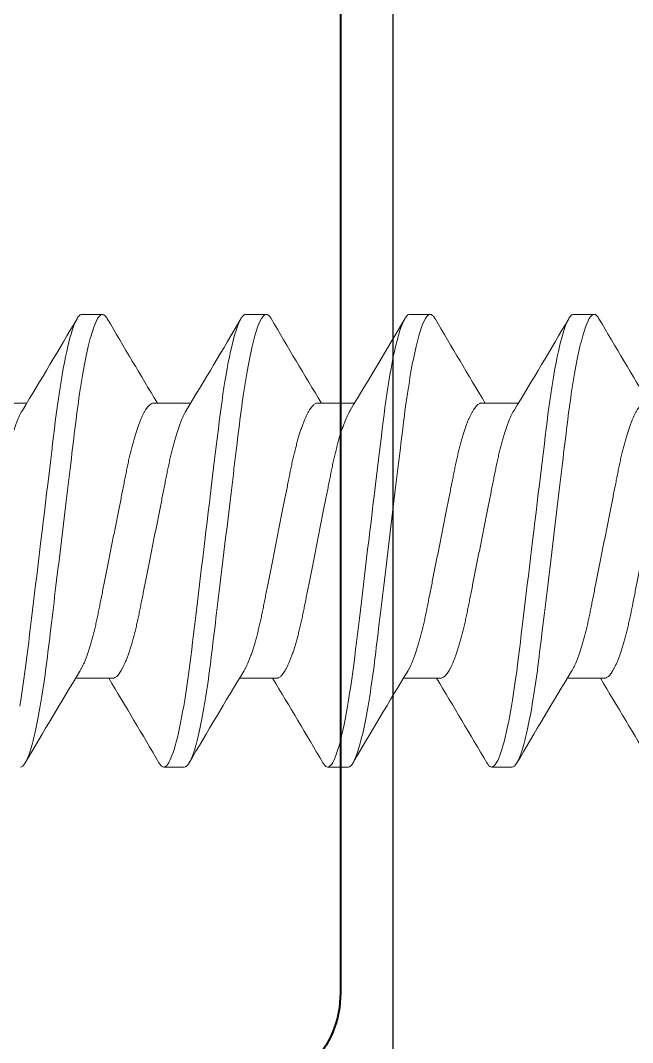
# Model space of a CAD drawing. Extents: x -26 to 91, y -47 to 75.
# Drawn here: x 10.0629 to 10.2496, y 54.1053 to 54.4169 of the extents above; entities that cross this region are included whole.
import ezdxf

# ---------------------------------------------------------------- set-up
doc = ezdxf.new("R2010")
doc.units = 0
doc.header["$MEASUREMENT"] = 0
doc.layers.get('0').update_dxf_attribs({"linetype": 'CONTINUOUS'})
for name, color, linetype in [('Ballons', 7, 'CONTINUOUS'), ('DIM', 7, 'CONTINUOUS'), ('FRAME', 1, 'CONTINUOUS')]:
    doc.layers.add(name, color=color, linetype=linetype)

# ---------------------------------------------------------------- blocks, each defined once
blk = doc.blocks.new('no 6 500')
at = {"color": 7, "linetype": 'Continuous', "lineweight": 15}
for p, q in [((56.63842, 21.47031), (56.63217, 21.47031)), ((56.68842, 21.47031), (56.68217, 21.47031)), ((56.73842, 21.47031), (56.73217, 21.47031)), ((56.61655, 21.44325), (56.60524, 21.44325)), ((56.66655, 21.44325), (56.65524, 21.44325)), ((56.71655, 21.44325), (56.70524, 21.44325)), ((56.76655, 21.44325), (56.75524, 21.44325)), ((56.57905, 21.35937), (56.59036, 21.35937)), ((56.62905, 21.35937), (56.64036, 21.35937)), ((56.67905, 21.35937), (56.69036, 21.35937)), ((56.72905, 21.35937), (56.74036, 21.35937)), ((56.60717, 21.33231), (56.61342, 21.33231)), ((56.65717, 21.33231), (56.66342, 21.33231)), ((56.70717, 21.33231), (56.71342, 21.33231)), ((56.75717, 21.33231), (56.76342, 21.33231))]:
    blk.add_line(p, q, dxfattribs=at)
at = {"color": 7, "linetype": 'Continuous', "lineweight": 15, "flags": 128}
for points in [[(56.58823, 21.45172), (56.58854, 21.44988), (56.58886, 21.44782), (56.58919, 21.4457), (56.5895, 21.44352), (56.58981, 21.44128), (56.59011, 21.43901), (56.5904, 21.43669), (56.59067, 21.43447), (56.59095, 21.43219), (56.59123, 21.42985), (56.59152, 21.42744), (56.59182, 21.42498), (56.59212, 21.42246), (56.59243, 21.4199), (56.59274, 21.4173), (56.59306, 21.41465), (56.59339, 21.41198), (56.59371, 21.40934), (56.59403, 21.40667), (56.59435, 21.40399), (56.59467, 21.40131), (56.59502, 21.39841), (56.59537, 21.39552), (56.59572, 21.39265), (56.59607, 21.3898), (56.59641, 21.38697), (56.59674, 21.38419), (56.59706, 21.3816), (56.59736, 21.37906), (56.59766, 21.37657), (56.59796, 21.37413), (56.59825, 21.37175), (56.59853, 21.36943), (56.5988, 21.36717), (56.59907, 21.36497), (56.59934, 21.36281), (56.59963, 21.36067), (56.59992, 21.35862), (56.60021, 21.35661), (56.60051, 21.35465), (56.60081, 21.35274), (56.60115, 21.35076), (56.60149, 21.34885), (56.60183, 21.34702), (56.60218, 21.34529), (56.60253, 21.34365), (56.60288, 21.34211), (56.60321, 21.34075), (56.60354, 21.33949), (56.60386, 21.33833), (56.60419, 21.33726), (56.60451, 21.3363), (56.60483, 21.33545), (56.60515, 21.33469), (56.60546, 21.33405), (56.60577, 21.3335), (56.60607, 21.33306), (56.60635, 21.33273), (56.60664, 21.3325), (56.60691, 21.33236), (56.60717, 21.33231), (56.60717, 21.33231)], [(56.63069, 21.46899), (56.63077, 21.46912), (56.63107, 21.46956), (56.63135, 21.46989), (56.63164, 21.47013), (56.63191, 21.47026), (56.63217, 21.47031), (56.63246, 21.47026), (56.63276, 21.47009), (56.63306, 21.46982), (56.63338, 21.46943), (56.6337, 21.46893), (56.63402, 21.46831), (56.63434, 21.46761), (56.63465, 21.46681), (56.63498, 21.46591), (56.6353, 21.46491), (56.63563, 21.4638), (56.63596, 21.46259), (56.63629, 21.46129), (56.63662, 21.45989), (56.63695, 21.4584), (56.63727, 21.45683), (56.63759, 21.4552), (56.63791, 21.45349), (56.63823, 21.45172), (56.63854, 21.44988), (56.63886, 21.44782), (56.63919, 21.4457), (56.6395, 21.44352), (56.63981, 21.44128), (56.64011, 21.43901), (56.6404, 21.43669), (56.64067, 21.43447), (56.64095, 21.43219), (56.64123, 21.42985), (56.64152, 21.42744), (56.64182, 21.42498), (56.64212, 21.42246), (56.64243, 21.4199), (56.64274, 21.4173), (56.64306, 21.41465), (56.64339, 21.41198), (56.64371, 21.40934), (56.64403, 21.40667), (56.64435, 21.40399), (56.64467, 21.40131), (56.64502, 21.39841), (56.64537, 21.39552), (56.64572, 21.39265), (56.64607, 21.3898), (56.64641, 21.38697), (56.64674, 21.38419), (56.64706, 21.3816), (56.64736, 21.37906), (56.64766, 21.37657), (56.64796, 21.37413), (56.64825, 21.37175), (56.64853, 21.36943), (56.6488, 21.36717), (56.64907, 21.36497), (56.64934, 21.36281), (56.64963, 21.36067), (56.64992, 21.35862), (56.65021, 21.35661), (56.65051, 21.35465), (56.65081, 21.35274), (56.65115, 21.35076), (56.65149, 21.34885), (56.65183, 21.34702), (56.65218, 21.34529), (56.65253, 21.34365), (56.65288, 21.34211), (56.65321, 21.34075), (56.65354, 21.33949), (56.65386, 21.33833), (56.65419, 21.33726), (56.65451, 21.3363), (56.65483, 21.33545), (56.65515, 21.33469), (56.65546, 21.33405), (56.65577, 21.3335), (56.65607, 21.33306), (56.65635, 21.33273), (56.65664, 21.3325), (56.65691, 21.33236), (56.65717, 21.33231), (56.65717, 21.33231)], [(56.68069, 21.46899), (56.68077, 21.46912), (56.68107, 21.46956), (56.68135, 21.46989), (56.68164, 21.47013), (56.68191, 21.47026), (56.68217, 21.47031), (56.68246, 21.47026), (56.68276, 21.47009), (56.68306, 21.46982), (56.68338, 21.46943), (56.6837, 21.46893), (56.68402, 21.46831), (56.68434, 21.46761), (56.68465, 21.46681), (56.68498, 21.46591), (56.6853, 21.46491), (56.68563, 21.4638), (56.68596, 21.46259), (56.68629, 21.46129), (56.68662, 21.45989), (56.68695, 21.4584), (56.68727, 21.45683), (56.68759, 21.4552), (56.68791, 21.45349), (56.68823, 21.45172), (56.68854, 21.44988), (56.68886, 21.44782), (56.68919, 21.4457), (56.6895, 21.44352), (56.68981, 21.44128), (56.69011, 21.43901), (56.6904, 21.43669), (56.69067, 21.43447), (56.69095, 21.43219), (56.69123, 21.42985), (56.69152, 21.42744), (56.69182, 21.42498), (56.69212, 21.42246), (56.69243, 21.4199), (56.69274, 21.4173), (56.69306, 21.41465), (56.69339, 21.41198), (56.69371, 21.40934), (56.69403, 21.40667), (56.69435, 21.40399), (56.69467, 21.40131), (56.69502, 21.39841), (56.69537, 21.39552), (56.69572, 21.39265), (56.69607, 21.3898), (56.69641, 21.38697), (56.69674, 21.38419), (56.69706, 21.3816), (56.69736, 21.37906), (56.69766, 21.37657), (56.69796, 21.37413), (56.69825, 21.37175), (56.69853, 21.36943), (56.6988, 21.36717), (56.69907, 21.36497), (56.69934, 21.36281), (56.69963, 21.36067), (56.69992, 21.35862), (56.70021, 21.35661), (56.70051, 21.35465), (56.70081, 21.35274), (56.70115, 21.35076), (56.70149, 21.34885), (56.70183, 21.34702), (56.70218, 21.34529), (56.70253, 21.34365), (56.70288, 21.34211), (56.70321, 21.34075), (56.70354, 21.33949), (56.70386, 21.33833), (56.70419, 21.33726), (56.70451, 21.3363), (56.70483, 21.33545), (56.70515, 21.33469), (56.70546, 21.33405), (56.70577, 21.3335), (56.70607, 21.33306), (56.70635, 21.33273), (56.70664, 21.3325), (56.70691, 21.33236), (56.70717, 21.33231), (56.70717, 21.33231)], [(56.73069, 21.46899), (56.73077, 21.46912), (56.73107, 21.46956), (56.73135, 21.46989), (56.73164, 21.47013), (56.73191, 21.47026), (56.73217, 21.47031), (56.73246, 21.47026), (56.73276, 21.47009), (56.73306, 21.46982), (56.73338, 21.46943), (56.7337, 21.46893), (56.73402, 21.46831), (56.73434, 21.46761), (56.73465, 21.46681), (56.73498, 21.46591), (56.7353, 21.46491), (56.73563, 21.4638), (56.73596, 21.46259), (56.73629, 21.46129), (56.73662, 21.45989), (56.73695, 21.4584), (56.73727, 21.45683), (56.73759, 21.4552), (56.73791, 21.45349), (56.73823, 21.45172), (56.73854, 21.44988), (56.73886, 21.44782), (56.73919, 21.4457), (56.7395, 21.44352), (56.73981, 21.44128), (56.74011, 21.43901), (56.7404, 21.43669), (56.74067, 21.43447), (56.74095, 21.43219), (56.74123, 21.42985), (56.74152, 21.42744), (56.74182, 21.42498), (56.74212, 21.42246), (56.74243, 21.4199), (56.74274, 21.4173), (56.74306, 21.41465), (56.74339, 21.41198), (56.74371, 21.40934), (56.74403, 21.40667), (56.74435, 21.40399), (56.74467, 21.40131), (56.74502, 21.39841), (56.74537, 21.39552), (56.74572, 21.39265), (56.74607, 21.3898), (56.74641, 21.38697), (56.74674, 21.38419), (56.74706, 21.3816), (56.74736, 21.37906), (56.74766, 21.37657), (56.74796, 21.37413), (56.74825, 21.37175), (56.74853, 21.36943), (56.7488, 21.36717), (56.74907, 21.36497), (56.74934, 21.36281), (56.74963, 21.36067), (56.74992, 21.35862), (56.75021, 21.35661), (56.75051, 21.35465), (56.75081, 21.35274), (56.75115, 21.35076), (56.75149, 21.34885), (56.75183, 21.34702), (56.75218, 21.34529), (56.75253, 21.34365), (56.75288, 21.34211), (56.75321, 21.34075), (56.75354, 21.33949), (56.75386, 21.33833), (56.75419, 21.33726), (56.75451, 21.3363), (56.75483, 21.33545), (56.75515, 21.33469), (56.75546, 21.33405), (56.75577, 21.3335), (56.75607, 21.33306), (56.75635, 21.33273), (56.75664, 21.3325), (56.75691, 21.33236), (56.75717, 21.33231), (56.75717, 21.33231)]]:
    blk.add_lwpolyline(points, dxfattribs=at)
at = {"color": 7, "linetype": 'Continuous', "lineweight": 15}
for centre, radius, start, end in [((58.53687, 22.61125), 2.2573, 210.39938, 211.22542), ((54.59127, 22.66592), 2.36471, 328.86553, 329.59164), ((58.58684, 22.61123), 2.25726, 210.39936, 211.22541), ((54.64127, 22.66592), 2.36471, 328.86553, 329.59164), ((58.63673, 22.61116), 2.25714, 210.39936, 211.22546), ((54.69127, 22.66592), 2.36471, 328.86553, 329.59164), ((58.6869, 22.61127), 2.25734, 210.3994, 211.22543), ((54.74111, 22.66602), 2.36491, 328.86559, 329.59164), ((54.6587, 20.19136), 2.25734, 30.39929, 31.22542), ((58.65466, 20.13651), 2.3651, 148.86556, 149.59166), ((54.70892, 20.19149), 2.25708, 30.39925, 31.22547), ((58.70425, 20.13675), 2.36462, 148.86552, 149.59176), ((54.75848, 20.19123), 2.25759, 30.39934, 31.22538), ((58.75425, 20.13675), 2.36462, 148.86552, 149.59176), ((54.80848, 20.19123), 2.25759, 30.39934, 31.22538), ((58.80367, 20.1371), 2.36394, 148.86541, 149.59186)]:
    blk.add_arc(centre, radius, start, end, dxfattribs=at)
for points, knots in [([(56.58842, 21.47031), (56.58933, 21.47031), (56.59038, 21.46863), (56.59258, 21.46164), (56.59373, 21.45633), (56.59531, 21.44665), (56.59582, 21.44315), (56.59677, 21.43586), (56.59721, 21.43206), (56.5987, 21.41977), (56.59981, 21.41055), (56.60204, 21.39207), (56.60315, 21.38285), (56.60464, 21.37056), (56.60508, 21.36677), (56.60603, 21.35947), (56.60654, 21.35597), (56.60812, 21.34629), (56.60927, 21.34098), (56.61147, 21.33399), (56.61252, 21.33231), (56.61342, 21.33231)], [0, 0, 0, 0, 0.125, 0.125, 0.25, 0.25, 0.3125, 0.3125, 0.375, 0.375, 0.5, 0.5, 0.625, 0.625, 0.6875, 0.6875, 0.75, 0.75, 0.875, 0.875, 1, 1, 1, 1]), ([(56.63842, 21.47031), (56.63933, 21.47031), (56.64038, 21.46863), (56.64258, 21.46164), (56.64373, 21.45633), (56.64531, 21.44665), (56.64582, 21.44315), (56.64677, 21.43586), (56.64721, 21.43206), (56.6487, 21.41977), (56.64981, 21.41055), (56.65204, 21.39207), (56.65315, 21.38285), (56.65464, 21.37056), (56.65508, 21.36677), (56.65603, 21.35947), (56.65654, 21.35597), (56.65812, 21.34629), (56.65927, 21.34098), (56.66147, 21.33399), (56.66252, 21.33231), (56.66342, 21.33231)], [0, 0, 0, 0, 0.125, 0.125, 0.25, 0.25, 0.3125, 0.3125, 0.375, 0.375, 0.5, 0.5, 0.625, 0.625, 0.6875, 0.6875, 0.75, 0.75, 0.875, 0.875, 1, 1, 1, 1]), ([(56.68842, 21.47031), (56.68933, 21.47031), (56.69038, 21.46863), (56.69258, 21.46164), (56.69373, 21.45633), (56.69531, 21.44665), (56.69582, 21.44315), (56.69677, 21.43586), (56.69721, 21.43206), (56.6987, 21.41977), (56.69981, 21.41055), (56.70204, 21.39207), (56.70315, 21.38285), (56.70464, 21.37056), (56.70508, 21.36677), (56.70603, 21.35947), (56.70654, 21.35597), (56.70812, 21.34629), (56.70927, 21.34098), (56.71147, 21.33399), (56.71252, 21.33231), (56.71342, 21.33231)], [0, 0, 0, 0, 0.125, 0.125, 0.25, 0.25, 0.3125, 0.3125, 0.375, 0.375, 0.5, 0.5, 0.625, 0.625, 0.6875, 0.6875, 0.75, 0.75, 0.875, 0.875, 1, 1, 1, 1]), ([(56.73842, 21.47031), (56.73933, 21.47031), (56.74038, 21.46863), (56.74258, 21.46164), (56.74373, 21.45633), (56.74531, 21.44665), (56.74582, 21.44315), (56.74677, 21.43586), (56.74721, 21.43206), (56.7487, 21.41977), (56.74981, 21.41055), (56.75204, 21.39207), (56.75315, 21.38285), (56.75464, 21.37056), (56.75508, 21.36677), (56.75603, 21.35947), (56.75654, 21.35597), (56.75812, 21.34629), (56.75927, 21.34098), (56.76147, 21.33399), (56.76252, 21.33231), (56.76342, 21.33231)], [0, 0, 0, 0, 0.125, 0.125, 0.25, 0.25, 0.3125, 0.3125, 0.375, 0.375, 0.5, 0.5, 0.625, 0.625, 0.6875, 0.6875, 0.75, 0.75, 0.875, 0.875, 1, 1, 1, 1]), ([(56.56655, 21.44325), (56.56666, 21.44324), (56.5669, 21.44322), (56.56726, 21.44307), (56.56763, 21.44283), (56.56801, 21.44249), (56.5684, 21.44205), (56.56879, 21.44151), (56.56919, 21.44087), (56.56959, 21.44014), (56.57001, 21.4393), (56.57042, 21.43836), (56.57084, 21.43732), (56.57126, 21.43619), (56.57168, 21.43497), (56.5721, 21.43367), (56.57251, 21.43229), (56.57291, 21.43085), (56.5733, 21.42934), (56.57369, 21.42778), (56.57406, 21.42617), (56.57443, 21.42452), (56.57477, 21.42284), (56.57511, 21.42112), (56.57546, 21.41937), (56.57582, 21.41756), (56.57619, 21.41568), (56.57658, 21.41374), (56.57698, 21.41174), (56.57738, 21.4097), (56.57779, 21.40763), (56.57821, 21.40554), (56.57863, 21.40343), (56.57905, 21.40131), (56.57947, 21.3992), (56.57989, 21.39709), (56.5803, 21.395), (56.58071, 21.39294), (56.58112, 21.39092), (56.58151, 21.38894), (56.58189, 21.38703), (56.58226, 21.38516), (56.58262, 21.38333), (56.58298, 21.38155), (56.58332, 21.37981), (56.58367, 21.37812), (56.58403, 21.37646), (56.58441, 21.37485), (56.5848, 21.37329), (56.58519, 21.37178), (56.58559, 21.37033), (56.586, 21.36896), (56.58641, 21.36766), (56.58683, 21.36644), (56.58725, 21.36532), (56.58766, 21.36429), (56.58808, 21.36336), (56.58848, 21.36253), (56.5888, 21.36194), (56.58898, 21.36166), (56.58902, 21.36159)], [0, 0, 0, 0, 0.016759, 0.033724, 0.050881, 0.068209, 0.08569, 0.102987, 0.120391, 0.13788, 0.155431, 0.173382, 0.19135, 0.20931, 0.227238, 0.24511, 0.262902, 0.28059, 0.298115, 0.315494, 0.332706, 0.349734, 0.366559, 0.382971, 0.399567, 0.416351, 0.433309, 0.450771, 0.468375, 0.486097, 0.503915, 0.521807, 0.539747, 0.557713, 0.575639, 0.59354, 0.611393, 0.629174, 0.646858, 0.664112, 0.681232, 0.698198, 0.714992, 0.731934, 0.748684, 0.765544, 0.782607, 0.799856, 0.817272, 0.834835, 0.852485, 0.870238, 0.88807, 0.905959, 0.92388, 0.941489, 0.959082, 0.976636, 0.994128, 1, 1, 1, 1]), ([(56.61655, 21.44325), (56.61666, 21.44324), (56.6169, 21.44322), (56.61726, 21.44307), (56.61763, 21.44283), (56.61801, 21.44249), (56.6184, 21.44205), (56.61879, 21.44151), (56.61919, 21.44087), (56.61959, 21.44014), (56.62001, 21.4393), (56.62042, 21.43836), (56.62084, 21.43732), (56.62126, 21.43619), (56.62168, 21.43497), (56.6221, 21.43367), (56.62251, 21.43229), (56.62291, 21.43085), (56.6233, 21.42934), (56.62369, 21.42778), (56.62406, 21.42617), (56.62443, 21.42452), (56.62477, 21.42284), (56.62511, 21.42112), (56.62546, 21.41937), (56.62582, 21.41756), (56.62619, 21.41568), (56.62658, 21.41374), (56.62698, 21.41174), (56.62738, 21.4097), (56.62779, 21.40763), (56.62821, 21.40554), (56.62863, 21.40343), (56.62905, 21.40131), (56.62947, 21.3992), (56.62989, 21.39709), (56.6303, 21.395), (56.63071, 21.39294), (56.63112, 21.39092), (56.63151, 21.38894), (56.63189, 21.38703), (56.63226, 21.38516), (56.63262, 21.38333), (56.63298, 21.38155), (56.63332, 21.37981), (56.63367, 21.37812), (56.63403, 21.37646), (56.63441, 21.37485), (56.6348, 21.37329), (56.63519, 21.37178), (56.63559, 21.37033), (56.636, 21.36896), (56.63641, 21.36766), (56.63683, 21.36644), (56.63725, 21.36532), (56.63766, 21.36429), (56.63808, 21.36336), (56.63848, 21.36253), (56.6388, 21.36194), (56.63898, 21.36166), (56.63902, 21.36159)], [0, 0, 0, 0, 0.016759, 0.033724, 0.050881, 0.068209, 0.08569, 0.102987, 0.120391, 0.13788, 0.155431, 0.173382, 0.19135, 0.20931, 0.227238, 0.24511, 0.262902, 0.28059, 0.298115, 0.315494, 0.332706, 0.349734, 0.366559, 0.382971, 0.399566, 0.416351, 0.433309, 0.450771, 0.468375, 0.486097, 0.503915, 0.521807, 0.539747, 0.557713, 0.575639, 0.59354, 0.611393, 0.629174, 0.646858, 0.664112, 0.681232, 0.698198, 0.714992, 0.731934, 0.748684, 0.765544, 0.782607, 0.799856, 0.817272, 0.834835, 0.852485, 0.870238, 0.88807, 0.905959, 0.92388, 0.941489, 0.959082, 0.976636, 0.994128, 1, 1, 1, 1]), ([(56.66655, 21.44325), (56.66666, 21.44324), (56.6669, 21.44322), (56.66726, 21.44307), (56.66763, 21.44283), (56.66801, 21.44249), (56.6684, 21.44205), (56.66879, 21.44151), (56.66919, 21.44087), (56.66959, 21.44014), (56.67001, 21.4393), (56.67042, 21.43836), (56.67084, 21.43732), (56.67126, 21.43619), (56.67168, 21.43497), (56.6721, 21.43367), (56.67251, 21.43229), (56.67291, 21.43085), (56.6733, 21.42934), (56.67369, 21.42778), (56.67406, 21.42617), (56.67443, 21.42452), (56.67477, 21.42284), (56.67511, 21.42112), (56.67546, 21.41937), (56.67582, 21.41756), (56.67619, 21.41568), (56.67658, 21.41374), (56.67698, 21.41174), (56.67738, 21.4097), (56.67779, 21.40763), (56.67821, 21.40554), (56.67863, 21.40343), (56.67905, 21.40131), (56.67947, 21.3992), (56.67989, 21.39709), (56.6803, 21.395), (56.68071, 21.39294), (56.68112, 21.39092), (56.68151, 21.38894), (56.68189, 21.38703), (56.68226, 21.38516), (56.68262, 21.38333), (56.68298, 21.38155), (56.68332, 21.37981), (56.68367, 21.37812), (56.68403, 21.37646), (56.68441, 21.37485), (56.6848, 21.37329), (56.68519, 21.37178), (56.68559, 21.37033), (56.686, 21.36896), (56.68641, 21.36766), (56.68683, 21.36644), (56.68725, 21.36532), (56.68766, 21.36429), (56.68808, 21.36336), (56.68848, 21.36253), (56.6888, 21.36194), (56.68898, 21.36166), (56.68902, 21.36159)], [0, 0, 0, 0, 0.016759, 0.033724, 0.050881, 0.068209, 0.08569, 0.102987, 0.120391, 0.13788, 0.155431, 0.173382, 0.19135, 0.20931, 0.227238, 0.24511, 0.262902, 0.28059, 0.298115, 0.315494, 0.332706, 0.349734, 0.366559, 0.382971, 0.399566, 0.416351, 0.433309, 0.450771, 0.468375, 0.486097, 0.503915, 0.521807, 0.539747, 0.557713, 0.575639, 0.59354, 0.611393, 0.629174, 0.646858, 0.664112, 0.681232, 0.698198, 0.714992, 0.731934, 0.748684, 0.765544, 0.782607, 0.799856, 0.817272, 0.834835, 0.852485, 0.870238, 0.88807, 0.905959, 0.92388, 0.941489, 0.959082, 0.976636, 0.994128, 1, 1, 1, 1]), ([(56.71655, 21.44325), (56.71666, 21.44324), (56.7169, 21.44322), (56.71726, 21.44307), (56.71763, 21.44283), (56.71801, 21.44249), (56.7184, 21.44205), (56.71879, 21.44151), (56.71919, 21.44087), (56.71959, 21.44014), (56.72001, 21.4393), (56.72042, 21.43836), (56.72084, 21.43732), (56.72126, 21.43619), (56.72168, 21.43497), (56.7221, 21.43367), (56.72251, 21.43229), (56.72291, 21.43085), (56.7233, 21.42934), (56.72369, 21.42778), (56.72406, 21.42617), (56.72443, 21.42452), (56.72477, 21.42284), (56.72511, 21.42112), (56.72546, 21.41937), (56.72582, 21.41756), (56.72619, 21.41568), (56.72658, 21.41374), (56.72698, 21.41174), (56.72738, 21.4097), (56.72779, 21.40763), (56.72821, 21.40554), (56.72863, 21.40343), (56.72905, 21.40131), (56.72947, 21.3992), (56.72989, 21.39709), (56.7303, 21.395), (56.73071, 21.39294), (56.73112, 21.39092), (56.73151, 21.38894), (56.73189, 21.38703), (56.73226, 21.38516), (56.73262, 21.38333), (56.73298, 21.38155), (56.73332, 21.37981), (56.73367, 21.37812), (56.73403, 21.37646), (56.73441, 21.37485), (56.7348, 21.37329), (56.73519, 21.37178), (56.73559, 21.37033), (56.736, 21.36896), (56.73641, 21.36766), (56.73683, 21.36644), (56.73725, 21.36532), (56.73766, 21.36429), (56.73808, 21.36336), (56.73848, 21.36253), (56.7388, 21.36194), (56.73898, 21.36166), (56.73902, 21.36159)], [0, 0, 0, 0, 0.016759, 0.033724, 0.050881, 0.068209, 0.08569, 0.102987, 0.120391, 0.13788, 0.155431, 0.173382, 0.19135, 0.20931, 0.227238, 0.24511, 0.262902, 0.28059, 0.298115, 0.315494, 0.332706, 0.349734, 0.366559, 0.382971, 0.399567, 0.416351, 0.433309, 0.450771, 0.468375, 0.486097, 0.503915, 0.521807, 0.539748, 0.557713, 0.575639, 0.59354, 0.611393, 0.629174, 0.646858, 0.664112, 0.681232, 0.698198, 0.714992, 0.731934, 0.748684, 0.765544, 0.782607, 0.799856, 0.817272, 0.834835, 0.852485, 0.870238, 0.88807, 0.905959, 0.92388, 0.941489, 0.959082, 0.976636, 0.994128, 1, 1, 1, 1]), ([(56.76655, 21.44325), (56.76666, 21.44324), (56.7669, 21.44322), (56.76726, 21.44307), (56.76763, 21.44283), (56.76801, 21.44249), (56.7684, 21.44205), (56.76879, 21.44151), (56.76919, 21.44087), (56.76959, 21.44014), (56.77001, 21.4393), (56.77042, 21.43836), (56.77084, 21.43732), (56.77126, 21.43619), (56.77168, 21.43497), (56.7721, 21.43367), (56.77251, 21.43229), (56.77291, 21.43085), (56.7733, 21.42934), (56.77369, 21.42778), (56.77406, 21.42617), (56.77443, 21.42452), (56.77477, 21.42284), (56.77511, 21.42112), (56.77546, 21.41937), (56.77582, 21.41756), (56.77619, 21.41568), (56.77658, 21.41374), (56.77698, 21.41174), (56.77738, 21.4097), (56.77779, 21.40763), (56.77821, 21.40554), (56.77863, 21.40343), (56.77905, 21.40131), (56.77947, 21.3992), (56.77989, 21.39709), (56.7803, 21.395), (56.78071, 21.39294), (56.78112, 21.39092), (56.78151, 21.38894), (56.78189, 21.38703), (56.78226, 21.38516), (56.78262, 21.38333), (56.78298, 21.38155), (56.78332, 21.37981), (56.78367, 21.37812), (56.78403, 21.37646), (56.78441, 21.37485), (56.7848, 21.37329), (56.78519, 21.37178), (56.78559, 21.37033), (56.786, 21.36896), (56.78641, 21.36766), (56.78683, 21.36644), (56.78725, 21.36532), (56.78766, 21.36429), (56.78808, 21.36336), (56.78848, 21.36253), (56.7888, 21.36194), (56.78898, 21.36166), (56.78902, 21.36159)], [0, 0, 0, 0, 0.0167585, 0.0337243, 0.0508805, 0.0682089, 0.0856898, 0.1029871, 0.1203908, 0.1378796, 0.155431, 0.1733816, 0.1913495, 0.2093099, 0.2272381, 0.2451101, 0.2629019, 0.2805903, 0.298115, 0.3154936, 0.332706, 0.3497336, 0.3665591, 0.3829713, 0.3995665, 0.4163512, 0.4333087, 0.4507714, 0.4683746, 0.4860968, 0.5039154, 0.5218069, 0.5397475, 0.5577127, 0.5756388, 0.5935404, 0.6113932, 0.6291736, 0.6468581, 0.6641121, 0.6812316, 0.6981976, 0.7149917, 0.7319339, 0.7486836, 0.7655438, 0.7826072, 0.7998562, 0.8172722, 0.8348351, 0.8524849, 0.8702375, 0.8880702, 0.905959, 0.92388, 0.9414887, 0.9590816, 0.9766357, 0.9941282, 1, 1, 1, 1]), ([(56.60658, 21.44104), (56.60661, 21.44098), (56.60679, 21.44071), (56.60709, 21.44013), (56.60751, 21.4393), (56.60792, 21.43836), (56.60834, 21.43732), (56.60876, 21.43619), (56.60918, 21.43497), (56.6096, 21.43367), (56.61001, 21.43229), (56.61041, 21.43085), (56.6108, 21.42934), (56.61119, 21.42778), (56.61156, 21.42617), (56.61193, 21.42452), (56.61227, 21.42284), (56.61261, 21.42112), (56.61296, 21.41937), (56.61332, 21.41756), (56.61369, 21.41568), (56.61408, 21.41374), (56.61448, 21.41174), (56.61488, 21.4097), (56.61529, 21.40763), (56.61571, 21.40554), (56.61613, 21.40343), (56.61655, 21.40131), (56.61697, 21.3992), (56.61739, 21.39709), (56.6178, 21.395), (56.61821, 21.39294), (56.61862, 21.39092), (56.61901, 21.38894), (56.61939, 21.38703), (56.61976, 21.38516), (56.62012, 21.38333), (56.62048, 21.38155), (56.62082, 21.37981), (56.62117, 21.37812), (56.62153, 21.37646), (56.62191, 21.37485), (56.6223, 21.37329), (56.62269, 21.37178), (56.62309, 21.37033), (56.6235, 21.36896), (56.62391, 21.36766), (56.62433, 21.36644), (56.62475, 21.36532), (56.62516, 21.36429), (56.62558, 21.36336), (56.62598, 21.36253), (56.62639, 21.36178), (56.6268, 21.36113), (56.6272, 21.36058), (56.62759, 21.36014), (56.62797, 21.35979), (56.62834, 21.35955), (56.6287, 21.3594), (56.62893, 21.35938), (56.62905, 21.35937)], [0, 0, 0, 0, 0.004966, 0.022455, 0.040006, 0.057957, 0.075925, 0.093885, 0.111813, 0.129685, 0.147477, 0.165166, 0.18269, 0.200069, 0.217281, 0.234309, 0.251134, 0.267546, 0.284142, 0.300926, 0.317884, 0.335347, 0.35295, 0.370672, 0.38849, 0.406382, 0.424323, 0.442288, 0.460214, 0.478115, 0.495968, 0.513749, 0.531433, 0.548687, 0.565807, 0.582772, 0.599567, 0.616509, 0.633258, 0.650119, 0.667182, 0.684431, 0.701847, 0.71941, 0.73706, 0.754812, 0.772645, 0.790534, 0.808455, 0.826063, 0.843656, 0.86121, 0.878703, 0.896466, 0.914118, 0.931639, 0.949006, 0.966201, 0.983205, 1, 1, 1, 1]), ([(56.65658, 21.44104), (56.65661, 21.44098), (56.65679, 21.44071), (56.65709, 21.44013), (56.65751, 21.4393), (56.65792, 21.43836), (56.65834, 21.43732), (56.65876, 21.43619), (56.65918, 21.43497), (56.6596, 21.43367), (56.66001, 21.43229), (56.66041, 21.43085), (56.6608, 21.42934), (56.66119, 21.42778), (56.66156, 21.42617), (56.66193, 21.42452), (56.66227, 21.42284), (56.66261, 21.42112), (56.66296, 21.41937), (56.66332, 21.41756), (56.66369, 21.41568), (56.66408, 21.41374), (56.66448, 21.41174), (56.66488, 21.4097), (56.66529, 21.40763), (56.66571, 21.40554), (56.66613, 21.40343), (56.66655, 21.40131), (56.66697, 21.3992), (56.66739, 21.39709), (56.6678, 21.395), (56.66821, 21.39294), (56.66862, 21.39092), (56.66901, 21.38894), (56.66939, 21.38703), (56.66976, 21.38516), (56.67012, 21.38333), (56.67048, 21.38155), (56.67082, 21.37981), (56.67117, 21.37812), (56.67153, 21.37646), (56.67191, 21.37485), (56.6723, 21.37329), (56.67269, 21.37178), (56.67309, 21.37033), (56.6735, 21.36896), (56.67391, 21.36766), (56.67433, 21.36644), (56.67475, 21.36532), (56.67516, 21.36429), (56.67558, 21.36336), (56.67598, 21.36253), (56.67639, 21.36178), (56.6768, 21.36113), (56.6772, 21.36058), (56.67759, 21.36014), (56.67797, 21.35979), (56.67834, 21.35955), (56.6787, 21.3594), (56.67893, 21.35938), (56.67905, 21.35937)], [0, 0, 0, 0, 0.004966, 0.022455, 0.040006, 0.057957, 0.075925, 0.093885, 0.111813, 0.129685, 0.147477, 0.165166, 0.18269, 0.200069, 0.217281, 0.234309, 0.251134, 0.267546, 0.284142, 0.300926, 0.317884, 0.335347, 0.35295, 0.370672, 0.38849, 0.406382, 0.424323, 0.442288, 0.460214, 0.478115, 0.495968, 0.513749, 0.531433, 0.548687, 0.565807, 0.582772, 0.599567, 0.616509, 0.633259, 0.650119, 0.667182, 0.684431, 0.701847, 0.71941, 0.73706, 0.754812, 0.772645, 0.790534, 0.808455, 0.826063, 0.843656, 0.86121, 0.878703, 0.896466, 0.914118, 0.931639, 0.949006, 0.966201, 0.983205, 1, 1, 1, 1]), ([(56.70658, 21.44104), (56.70661, 21.44098), (56.70679, 21.44071), (56.70709, 21.44013), (56.70751, 21.4393), (56.70792, 21.43836), (56.70834, 21.43732), (56.70876, 21.43619), (56.70918, 21.43497), (56.7096, 21.43367), (56.71001, 21.43229), (56.71041, 21.43085), (56.7108, 21.42934), (56.71119, 21.42778), (56.71156, 21.42617), (56.71193, 21.42452), (56.71227, 21.42284), (56.71261, 21.42112), (56.71296, 21.41937), (56.71332, 21.41756), (56.71369, 21.41568), (56.71408, 21.41374), (56.71448, 21.41174), (56.71488, 21.4097), (56.71529, 21.40763), (56.71571, 21.40554), (56.71613, 21.40343), (56.71655, 21.40131), (56.71697, 21.3992), (56.71739, 21.39709), (56.7178, 21.395), (56.71821, 21.39294), (56.71862, 21.39092), (56.71901, 21.38894), (56.71939, 21.38703), (56.71976, 21.38516), (56.72012, 21.38333), (56.72048, 21.38155), (56.72082, 21.37981), (56.72117, 21.37812), (56.72153, 21.37646), (56.72191, 21.37485), (56.7223, 21.37329), (56.72269, 21.37178), (56.72309, 21.37033), (56.7235, 21.36896), (56.72391, 21.36766), (56.72433, 21.36644), (56.72475, 21.36532), (56.72516, 21.36429), (56.72558, 21.36336), (56.72598, 21.36253), (56.72639, 21.36178), (56.7268, 21.36113), (56.7272, 21.36058), (56.72759, 21.36014), (56.72797, 21.35979), (56.72834, 21.35955), (56.7287, 21.3594), (56.72893, 21.35938), (56.72905, 21.35937)], [0, 0, 0, 0, 0.004966, 0.022455, 0.040006, 0.057957, 0.075925, 0.093885, 0.111813, 0.129685, 0.147477, 0.165166, 0.18269, 0.200069, 0.217281, 0.234309, 0.251134, 0.267546, 0.284142, 0.300926, 0.317884, 0.335347, 0.35295, 0.370672, 0.38849, 0.406382, 0.424323, 0.442288, 0.460214, 0.478115, 0.495968, 0.513749, 0.531433, 0.548687, 0.565807, 0.582772, 0.599567, 0.616509, 0.633259, 0.650119, 0.667182, 0.684431, 0.701847, 0.71941, 0.73706, 0.754812, 0.772645, 0.790534, 0.808455, 0.826063, 0.843656, 0.86121, 0.878703, 0.896466, 0.914118, 0.931639, 0.949006, 0.966201, 0.983205, 1, 1, 1, 1]), ([(56.75658, 21.44104), (56.75661, 21.44098), (56.75679, 21.44071), (56.75709, 21.44013), (56.75751, 21.4393), (56.75792, 21.43836), (56.75834, 21.43732), (56.75876, 21.43619), (56.75918, 21.43497), (56.7596, 21.43367), (56.76001, 21.43229), (56.76041, 21.43085), (56.7608, 21.42934), (56.76119, 21.42778), (56.76156, 21.42617), (56.76193, 21.42452), (56.76227, 21.42284), (56.76261, 21.42112), (56.76296, 21.41937), (56.76332, 21.41756), (56.76369, 21.41568), (56.76408, 21.41374), (56.76448, 21.41174), (56.76488, 21.4097), (56.76529, 21.40763), (56.76571, 21.40554), (56.76613, 21.40343), (56.76655, 21.40131), (56.76697, 21.3992), (56.76739, 21.39709), (56.7678, 21.395), (56.76821, 21.39294), (56.76862, 21.39092), (56.76901, 21.38894), (56.76939, 21.38703), (56.76976, 21.38516), (56.77012, 21.38333), (56.77048, 21.38155), (56.77082, 21.37981), (56.77117, 21.37812), (56.77153, 21.37646), (56.77191, 21.37485), (56.7723, 21.37329), (56.77269, 21.37178), (56.77309, 21.37033), (56.7735, 21.36896), (56.77391, 21.36766), (56.77433, 21.36644), (56.77475, 21.36532), (56.77516, 21.36429), (56.77558, 21.36336), (56.77598, 21.36253), (56.77639, 21.36178), (56.7768, 21.36113), (56.7772, 21.36058), (56.77759, 21.36014), (56.77797, 21.35979), (56.77834, 21.35955), (56.7787, 21.3594), (56.77893, 21.35938), (56.77905, 21.35937)], [0, 0, 0, 0, 0.004966, 0.022455, 0.040006, 0.057957, 0.075925, 0.093885, 0.111813, 0.129685, 0.147477, 0.165166, 0.18269, 0.200069, 0.217281, 0.234309, 0.251134, 0.267546, 0.284142, 0.300926, 0.317884, 0.335347, 0.35295, 0.370672, 0.38849, 0.406382, 0.424323, 0.442288, 0.460214, 0.478115, 0.495968, 0.513749, 0.531433, 0.548687, 0.565807, 0.582772, 0.599567, 0.616509, 0.633258, 0.650119, 0.667182, 0.684431, 0.701847, 0.71941, 0.73706, 0.754812, 0.772645, 0.790534, 0.808455, 0.826063, 0.843656, 0.86121, 0.878703, 0.896466, 0.914118, 0.931639, 0.949006, 0.966201, 0.983205, 1, 1, 1, 1]), ([(56.61342, 21.33231), (56.61352, 21.33232), (56.61371, 21.33234), (56.61401, 21.33251), (56.61431, 21.33279), (56.61461, 21.33315), (56.61481, 21.33348), (56.6149, 21.33363)], [0, 0, 0, 0, 0.201712, 0.405454, 0.611089, 0.818473, 1, 1, 1, 1]), ([(56.66342, 21.33231), (56.66352, 21.33232), (56.66371, 21.33234), (56.66401, 21.33251), (56.66431, 21.33279), (56.66461, 21.33315), (56.66481, 21.33348), (56.6649, 21.33363)], [0, 0, 0, 0, 0.2017122, 0.4054536, 0.6110887, 0.8184728, 1, 1, 1, 1]), ([(56.71342, 21.33231), (56.71352, 21.33232), (56.71371, 21.33234), (56.71401, 21.33251), (56.71431, 21.33279), (56.71461, 21.33315), (56.71481, 21.33348), (56.7149, 21.33363)], [0, 0, 0, 0, 0.201712, 0.405453, 0.611089, 0.818473, 1, 1, 1, 1]), ([(56.76342, 21.33231), (56.76352, 21.33232), (56.76371, 21.33234), (56.76401, 21.33251), (56.76431, 21.33279), (56.76461, 21.33315), (56.76481, 21.33348), (56.7649, 21.33363)], [0, 0, 0, 0, 0.201712, 0.405454, 0.611089, 0.818473, 1, 1, 1, 1])]:
    blk.add_open_spline(points, degree=3, knots=knots, dxfattribs=at)
blk = doc.blocks.new('3809 BLOCK FRAME')
blk.add_lwpolyline([(-3.5, 0.343, -0.414214), (-3.469, 0.374), (-2.41666, 0.374, -0.5024), (-2.38697, 0.33409, 0.280293), (-2.34946, 0.19025, 0.498955), (-2.30053, 0.19797, 0.334263), (-2.30634, 0.2348, -2.470836), (-2.19366, 0.2348, 0.334263), (-2.19947, 0.19797, 0.498955), (-2.15054, 0.19025, 0.280293), (-2.11303, 0.33409, -0.5024), (-2.08334, 0.374), (-1.637, 0.374, -0.414214)], format="xyb")

msp = doc.modelspace()

# ---------------------------------------------------------------- linework, layer by layer
at = {"layer": 'DIM', "color": 5, "lineweight": 40}
msp.add_lwpolyline([(9.87051, 53.31045), (9.87051, 55.09845, -0.414214), (9.90151, 55.12945), (10.12951, 55.12945, -0.414214), (10.16051, 55.09845), (10.16051, 54.65945, 1), (10.16051, 54.63945), (10.16051, 54.55942, 1.086283), (10.16051, 54.53949), (10.16051, 54.12045, -0.414214), (10.12951, 54.08945), (9.99154, 54.08945, 0.414214), (9.96054, 54.05845), (9.96054, 53.97545, 0.414214), (9.99154, 53.94445), (10.03779, 53.94445, -3.577628), (10.03779, 53.87445), (9.99154, 53.87445, 0.414214), (9.96054, 53.84345), (9.96054, 53.76045, 0.414214), (9.99154, 53.72945), (10.12951, 53.72945, -0.414214), (10.16051, 53.69845), (10.16051, 53.31045, -0.414214)], format="xyb", dxfattribs=at)

# ---------------------------------------------------------------- block references
at = {"layer": 'Ballons', "xscale": -1, "rotation": 180}
msp.add_blockref('no 6 500', (-46.52554, 75.65961), dxfattribs=at)
at = {"layer": 'FRAME', "rotation": 270}
msp.add_blockref('3809 BLOCK FRAME', (9.80251, 51.65945), dxfattribs=at)

doc.saveas('drawing.dxf')
